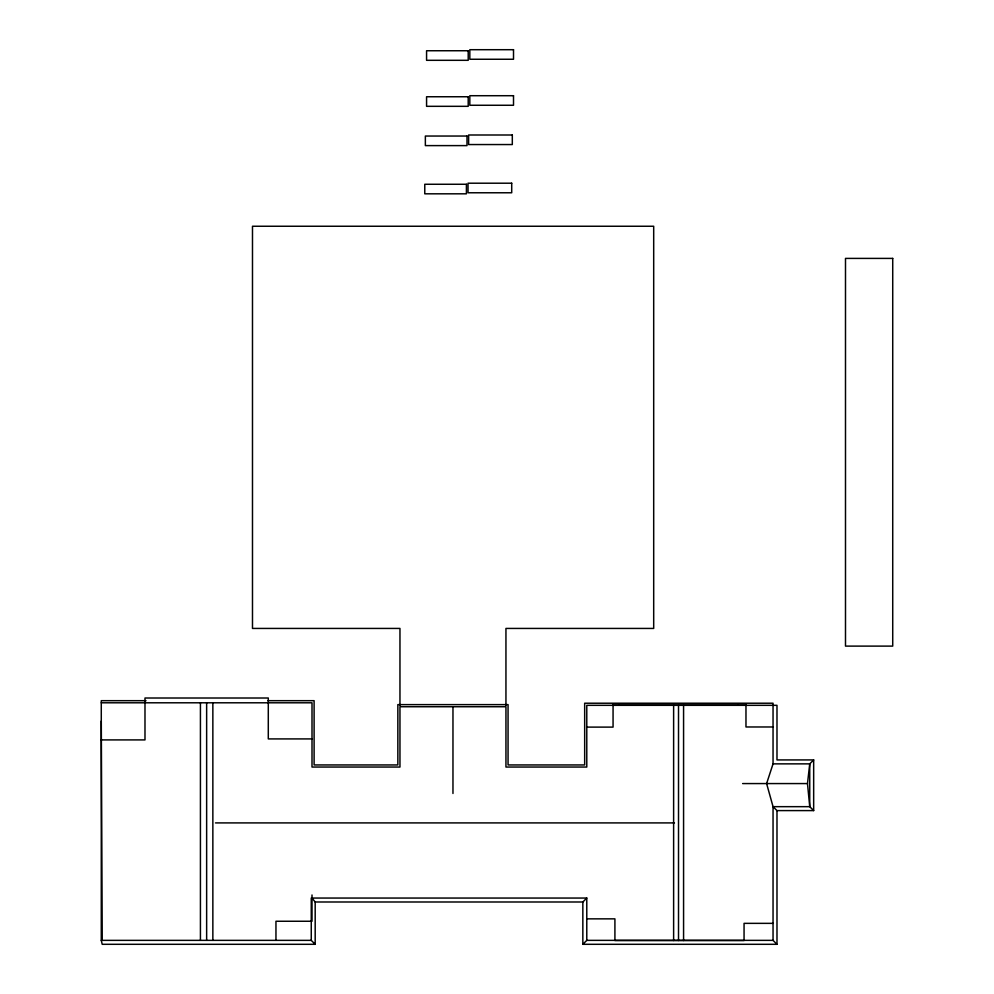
<?xml version="1.0" encoding="UTF-8"?>
<svg xmlns="http://www.w3.org/2000/svg" width="994" height="994" viewBox="0 0 994 994"><rect width="100%" height="100%" fill="white"/><g stroke="black" fill="none" stroke-linecap="round" stroke-linejoin="round"><path stroke-width="1.49" d="M267.846 700.683L314.104 700.683L314.104 764.945L397.848 764.945L397.848 704.622L508.058 704.622L508.058 764.945L584.671 764.945L584.671 703.218L773.046 703.218L773.046 763.864L766.61 783.57L773.046 806.668L776.985 810.595L813.664 810.595L809.737 806.668L807.488 783.57L809.737 763.864L813.664 759.925L776.985 759.925L776.985 705.318L586.783 705.318L586.783 767.045L505.946 767.045L505.946 706.734L399.961 706.734L399.961 767.045L312.004 767.045L312.004 702.795L101.276 702.795M582.844 901.993L586.783 898.054L586.783 940.361L582.844 944.3L582.844 901.993L315.185 901.993L312.004 898.054M146.006 700.683L101.276 700.683L101.276 940.361L102.22 944.3L315.185 944.3L315.185 901.993M586.783 727.111L613.062 727.111L613.062 703.777L745.972 703.777L745.972 726.974L773.046 726.974M312.004 738.915L268.293 738.915L268.293 698.012L144.987 698.012L144.987 739.909L101.276 739.909M773.046 763.864L809.737 763.864L809.737 806.668L773.046 806.668L773.046 940.361L776.985 944.3L776.985 810.595M742.63 783.57L807.488 783.57M215.487 822.908L674.441 822.908M586.783 898.054L311.259 898.054L311.259 940.361L315.185 944.3M586.783 918.854L614.913 918.854L614.913 940.51L744.059 940.51L744.059 923.351L773.046 923.351M101.276 940.361L311.259 940.361M586.783 940.361L773.046 940.361M582.844 944.3L776.985 944.3M101.276 721.072L102.22 940.361M813.664 759.925L813.664 810.595M737.995 703.777L737.995 705.318M683.574 705.318L683.574 940.51M678.517 705.318L678.517 940.51M673.621 705.318L673.621 940.51M619.013 703.777L619.013 705.318M505.946 705.442L505.946 628.432L653.692 628.432L653.692 226.247L252.488 226.247L252.488 628.432L399.961 628.432L399.961 705.442M452.966 706.734L452.966 793.485M312.004 894.973L312.004 921.252L275.959 921.252L275.959 940.361M212.853 702.795L212.853 940.361M206.64 702.795L206.64 940.361M200.428 702.795L200.428 940.361M513.513 49.7L469.827 49.7L469.827 59.255L513.513 59.255L513.513 49.7M468.211 50.744L426.575 50.744L426.575 60.311L468.211 60.311L468.211 50.744M513.513 95.71L469.827 95.71L469.827 105.265L513.513 105.265L513.513 95.71M468.211 96.753L426.575 96.753L426.575 106.321L468.211 106.321L468.211 96.753M512.308 134.998L468.621 134.998L468.621 144.552L512.308 144.552L512.308 134.998M466.994 136.041L425.357 136.041L425.357 145.609L466.994 145.609L466.994 136.041M511.711 183.207L468.025 183.207L468.025 192.774L511.711 192.774L511.711 183.207M466.41 184.263L424.773 184.263L424.773 193.818L466.41 193.818L466.41 184.263M892.724 258.403L845.496 258.403L845.496 646.112L892.724 646.112L892.724 258.403"/></g></svg>
